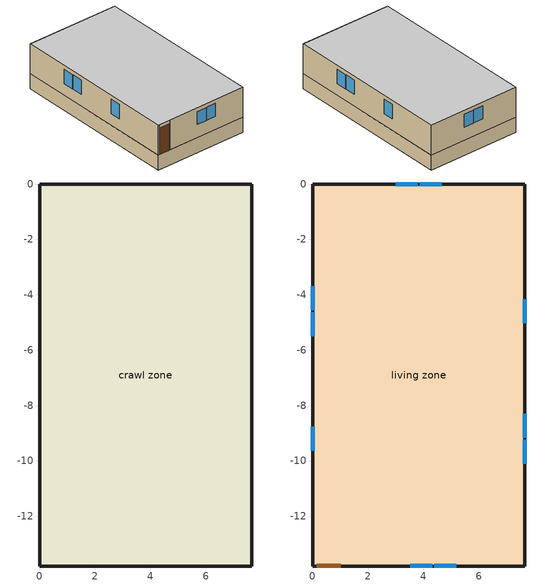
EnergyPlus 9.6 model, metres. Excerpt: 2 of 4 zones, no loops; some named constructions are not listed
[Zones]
crawl zone
 floor foundation (FloorFndGrndCS): 0,-13.8 0,0 7.66,0 7.66,-13.8 z-1.22
 wall foundation (WallFndGrndCS): 7.66,-13.8 7.66,0 0,0 0,-13.8 7.66,-13.8 z-1.22:0
living zone
 floor to crawl zone (FloorCSInsFin Reversed): 0,-13.8 0,0 7.66,0 7.66,-13.8 z0
 wall outside (WallExtInsFin): 0.13,-13.8 1.05,-13.8 7.66,-13.8 7.66,0 0,0 0,-13.8 0.13,-13.8 z0:2.44
 window (WindowConstruction): 0,-3.7 0,-4.57 / 0,-4.63 0,-5.5 / 0,-8.76 0,-9.63 / 7.66,-10.1 7.66,-9.23 / 7.66,-9.17 7.66,-8.3 / 7.66,-5.03 7.66,-4.16 z0.97:2.13; 4.66,0 3.86,0 / 3.8,0 3.01,0 / 3.53,-13.8 4.33,-13.8 / 4.39,-13.8 5.18,-13.8 z1.07:2.13
 door (Door): 0.15,-13.8 1.02,-13.8 z0:2.13
 ceiling adiabatic (SurfaceTypeRoofAdiabatic 1): 7.66,-13.8 7.66,0 0,0 0,-13.8 z2.44
[Material] Roughness=Rough
Name | Thickness {m} | Conductivity {W/m-K} | Density {kg/m3} | Specific Heat {J/kg-K} | Thermal Absorptance | Solar Absorptance | Visible Absorptance
Floor Covering | 0.0127 | 0.0433444 | 54.468 | 1339.84 | 0.9 | 0.9 | 0.7
FloorIns | 0.23495 | 0.0754732 | 106.365 | 1151.69 | 0.82 | 0.3 | 0.3
Plywood 0.75 in. | 0.01905 | 0.115458 | 512.64 | 1214.23 | 0.82 | 0.3 | 0.3
Wood Floor | 0.015875 | 0.115458 | 544.68 | 1214.23 | 0.9 | 0.7 | 0.7
[Construction]
FloorCSInsFin: FloorIns, Plywood 0.75 in., Wood Floor, Floor Covering
[Schedule:Day:Interval]
res mv_1 bath exhaust schedule allday1; res mv_1 bath exhaust schedule allday10; res mv_1 bath exhaust schedule allday11; res mv_1 bath exhaust schedule allday12; res mv_1 bath exhaust schedule allday2; res mv_1 bath exhaust schedule allday3; res mv_1 bath exhaust schedule allday4; res mv_1 bath exhaust schedule allday5; res mv_1 bath exhaust schedule allday6; res mv_1 bath exhaust schedule allday7; res mv_1 bath exhaust schedule allday8; res mv_1 bath exhaust schedule allday9: No, 21:00, 0, 22:00, 1, 24:00, 0
res mv_1 bath exhaust schedule summer design; res mv_1 range exhaust schedule summer design: No, 24:00, 1
res mv_1 bath exhaust schedule winter design; res mv_1 range exhaust schedule winter design; Schedule Day 13; Schedule Day 14; Schedule Day 17; Schedule Day 18: No, 24:00, 0
res mv_1 range exhaust schedule allday1; res mv_1 range exhaust schedule allday10; res mv_1 range exhaust schedule allday11; res mv_1 range exhaust schedule allday12; res mv_1 range exhaust schedule allday2; res mv_1 range exhaust schedule allday3; res mv_1 range exhaust schedule allday4; res mv_1 range exhaust schedule allday5; res mv_1 range exhaust schedule allday6; res mv_1 range exhaust schedule allday7; res mv_1 range exhaust schedule allday8; res mv_1 range exhaust schedule allday9: No, 17:00, 0, 18:00, 1, 24:00, 0
res nv_1 availability schedule allday1 on; res nv_1 availability schedule allday1 on 1; res nv_1 availability schedule allday1 on 10; res nv_1 availability schedule allday1 on 11; res nv_1 availability schedule allday1 on 2; res nv_1 availability schedule allday1 on 3; res nv_1 availability schedule allday1 on 4; res nv_1 availability schedule allday1 on 5; res nv_1 availability schedule allday1 on 6; res nv_1 availability schedule allday1 on 7; res nv_1 availability schedule allday1 on 8; res nv_1 availability schedule allday1 on 9: No, 01:00, 1, 02:00, 1, 03:00, 1, 04:00, 1, 05:00, 1, 06:00, 1, 07:00, 1, 08:00, 1, 09:00, 1, 10:00, 1, 11:00, 1, 12:00, 1, 13:00, 1, 14:00, 1, 15:00, 1, 16:00, 1, 17:00, 1, 18:00, 1, 19:00, 1, 20:00, 1, 21:00, 1, 22:00, 1, 23:00, 1, 24:00, 1
res nv_1 temp schedule allday1; res nv_1 temp schedule allday11; res nv_1 temp schedule allday12; res nv_1 temp schedule allday2; res nv_1 temp schedule allday3; res nv_1 temp schedule allday4: No, 24:00, 23.3333
res nv_1 temp schedule allday10; res nv_1 temp schedule allday5; res nv_1 temp schedule allday6: No, 24:00, 24.4444
res nv_1 temp schedule allday7; res nv_1 temp schedule allday8; res nv_1 temp schedule allday9: No, 06:00, 22.7778, 21:00, 24.4444, 24:00, 22.7778
[Schedule:Week:Daily]
res mv_1 bath exhaust schedule Week Rule - Oct1-Oct28: res mv_1 bath exhaust schedule allday10, res mv_1 bath exhaust schedule allday10, res mv_1 bath exhaust schedule allday10, res mv_1 bath exhaust schedule allday10, res mv_1 bath exhaust schedule allday10, res mv_1 bath exhaust schedule allday10, res mv_1 bath exhaust schedule allday10, Schedule Day 18, res mv_1 bath exhaust schedule summer design, res mv_1 bath exhaust schedule winter design, Schedule Day 18, Schedule Day 18
res mv_1 bath exhaust schedule Week Rule - Oct29-Nov4: res mv_1 bath exhaust schedule allday10, res mv_1 bath exhaust schedule allday10, res mv_1 bath exhaust schedule allday10, res mv_1 bath exhaust schedule allday11, res mv_1 bath exhaust schedule allday11, res mv_1 bath exhaust schedule allday11, res mv_1 bath exhaust schedule allday11, Schedule Day 18, res mv_1 bath exhaust schedule summer design, res mv_1 bath exhaust schedule winter design, Schedule Day 18, Schedule Day 18
res mv_1 bath exhaust schedule Week Rule - Nov5-Nov25: res mv_1 bath exhaust schedule allday11, res mv_1 bath exhaust schedule allday11, res mv_1 bath exhaust schedule allday11, res mv_1 bath exhaust schedule allday11, res mv_1 bath exhaust schedule allday11, res mv_1 bath exhaust schedule allday11, res mv_1 bath exhaust schedule allday11, Schedule Day 18, res mv_1 bath exhaust schedule summer design, res mv_1 bath exhaust schedule winter design, Schedule Day 18, Schedule Day 18
res mv_1 bath exhaust schedule Week Rule - Nov26-Dec2: res mv_1 bath exhaust schedule allday11, res mv_1 bath exhaust schedule allday11, res mv_1 bath exhaust schedule allday11, res mv_1 bath exhaust schedule allday11, res mv_1 bath exhaust schedule allday11, res mv_1 bath exhaust schedule allday12, res mv_1 bath exhaust schedule allday12, Schedule Day 18, res mv_1 bath exhaust schedule summer design, res mv_1 bath exhaust schedule winter design, Schedule Day 18, Schedule Day 18
res mv_1 bath exhaust schedule Week Rule - Dec3-Dec31: res mv_1 bath exhaust schedule allday12, res mv_1 bath exhaust schedule allday12, res mv_1 bath exhaust schedule allday12, res mv_1 bath exhaust schedule allday12, res mv_1 bath exhaust schedule allday12, res mv_1 bath exhaust schedule allday12, res mv_1 bath exhaust schedule allday12, Schedule Day 18, res mv_1 bath exhaust schedule summer design, res mv_1 bath exhaust schedule winter design, Schedule Day 18, Schedule Day 18
res mv_1 range exhaust schedule Week Rule - Jan1-Jan28: res mv_1 range exhaust schedule allday1, res mv_1 range exhaust schedule allday1, res mv_1 range exhaust schedule allday1, res mv_1 range exhaust schedule allday1, res mv_1 range exhaust schedule allday1, res mv_1 range exhaust schedule allday1, res mv_1 range exhaust schedule allday1, Schedule Day 17, res mv_1 range exhaust schedule summer design, res mv_1 range exhaust schedule winter design, Schedule Day 17, Schedule Day 17
res mv_1 range exhaust schedule Week Rule - Jan29-Feb4: res mv_1 range exhaust schedule allday1, res mv_1 range exhaust schedule allday1, res mv_1 range exhaust schedule allday1, res mv_1 range exhaust schedule allday2, res mv_1 range exhaust schedule allday2, res mv_1 range exhaust schedule allday2, res mv_1 range exhaust schedule allday2, Schedule Day 17, res mv_1 range exhaust schedule summer design, res mv_1 range exhaust schedule winter design, Schedule Day 17, Schedule Day 17
res mv_1 range exhaust schedule Week Rule - Feb5-Feb25: res mv_1 range exhaust schedule allday2, res mv_1 range exhaust schedule allday2, res mv_1 range exhaust schedule allday2, res mv_1 range exhaust schedule allday2, res mv_1 range exhaust schedule allday2, res mv_1 range exhaust schedule allday2, res mv_1 range exhaust schedule allday2, Schedule Day 17, res mv_1 range exhaust schedule summer design, res mv_1 range exhaust schedule winter design, Schedule Day 17, Schedule Day 17
res mv_1 range exhaust schedule Week Rule - Feb26-Mar4: res mv_1 range exhaust schedule allday2, res mv_1 range exhaust schedule allday2, res mv_1 range exhaust schedule allday2, res mv_1 range exhaust schedule allday3, res mv_1 range exhaust schedule allday3, res mv_1 range exhaust schedule allday3, res mv_1 range exhaust schedule allday3, Schedule Day 17, res mv_1 range exhaust schedule summer design, res mv_1 range exhaust schedule winter design, Schedule Day 17, Schedule Day 17
res mv_1 range exhaust schedule Week Rule - Mar5-Mar25: res mv_1 range exhaust schedule allday3, res mv_1 range exhaust schedule allday3, res mv_1 range exhaust schedule allday3, res mv_1 range exhaust schedule allday3, res mv_1 range exhaust schedule allday3, res mv_1 range exhaust schedule allday3, res mv_1 range exhaust schedule allday3, Schedule Day 17, res mv_1 range exhaust schedule summer design, res mv_1 range exhaust schedule winter design, Schedule Day 17, Schedule Day 17
res mv_1 range exhaust schedule Week Rule - Mar26-Apr1: res mv_1 range exhaust schedule allday3, res mv_1 range exhaust schedule allday3, res mv_1 range exhaust schedule allday3, res mv_1 range exhaust schedule allday3, res mv_1 range exhaust schedule allday3, res mv_1 range exhaust schedule allday3, res mv_1 range exhaust schedule allday4, Schedule Day 17, res mv_1 range exhaust schedule summer design, res mv_1 range exhaust schedule winter design, Schedule Day 17, Schedule Day 17
res mv_1 range exhaust schedule Week Rule - Apr2-Apr29: res mv_1 range exhaust schedule allday4, res mv_1 range exhaust schedule allday4, res mv_1 range exhaust schedule allday4, res mv_1 range exhaust schedule allday4, res mv_1 range exhaust schedule allday4, res mv_1 range exhaust schedule allday4, res mv_1 range exhaust schedule allday4, Schedule Day 17, res mv_1 range exhaust schedule summer design, res mv_1 range exhaust schedule winter design, Schedule Day 17, Schedule Day 17
res mv_1 range exhaust schedule Week Rule - Apr30-May6: res mv_1 range exhaust schedule allday4, res mv_1 range exhaust schedule allday5, res mv_1 range exhaust schedule allday5, res mv_1 range exhaust schedule allday5, res mv_1 range exhaust schedule allday5, res mv_1 range exhaust schedule allday5, res mv_1 range exhaust schedule allday5, Schedule Day 17, res mv_1 range exhaust schedule summer design, res mv_1 range exhaust schedule winter design, Schedule Day 17, Schedule Day 17
res mv_1 range exhaust schedule Week Rule - May7-May27: res mv_1 range exhaust schedule allday5, res mv_1 range exhaust schedule allday5, res mv_1 range exhaust schedule allday5, res mv_1 range exhaust schedule allday5, res mv_1 range exhaust schedule allday5, res mv_1 range exhaust schedule allday5, res mv_1 range exhaust schedule allday5, Schedule Day 17, res mv_1 range exhaust schedule summer design, res mv_1 range exhaust schedule winter design, Schedule Day 17, Schedule Day 17
res mv_1 range exhaust schedule Week Rule - May28-Jun3: res mv_1 range exhaust schedule allday5, res mv_1 range exhaust schedule allday5, res mv_1 range exhaust schedule allday5, res mv_1 range exhaust schedule allday5, res mv_1 range exhaust schedule allday6, res mv_1 range exhaust schedule allday6, res mv_1 range exhaust schedule allday6, Schedule Day 17, res mv_1 range exhaust schedule summer design, res mv_1 range exhaust schedule winter design, Schedule Day 17, Schedule Day 17
res mv_1 range exhaust schedule Week Rule - Jun4-Jun24: res mv_1 range exhaust schedule allday6, res mv_1 range exhaust schedule allday6, res mv_1 range exhaust schedule allday6, res mv_1 range exhaust schedule allday6, res mv_1 range exhaust schedule allday6, res mv_1 range exhaust schedule allday6, res mv_1 range exhaust schedule allday6, Schedule Day 17, res mv_1 range exhaust schedule summer design, res mv_1 range exhaust schedule winter design, Schedule Day 17, Schedule Day 17
res mv_1 range exhaust schedule Week Rule - Jun25-Jul1: res mv_1 range exhaust schedule allday6, res mv_1 range exhaust schedule allday6, res mv_1 range exhaust schedule allday6, res mv_1 range exhaust schedule allday6, res mv_1 range exhaust schedule allday6, res mv_1 range exhaust schedule allday6, res mv_1 range exhaust schedule allday7, Schedule Day 17, res mv_1 range exhaust schedule summer design, res mv_1 range exhaust schedule winter design, Schedule Day 17, Schedule Day 17
res mv_1 range exhaust schedule Week Rule - Jul2-Jul29: res mv_1 range exhaust schedule allday7, res mv_1 range exhaust schedule allday7, res mv_1 range exhaust schedule allday7, res mv_1 range exhaust schedule allday7, res mv_1 range exhaust schedule allday7, res mv_1 range exhaust schedule allday7, res mv_1 range exhaust schedule allday7, Schedule Day 17, res mv_1 range exhaust schedule summer design, res mv_1 range exhaust schedule winter design, Schedule Day 17, Schedule Day 17
res mv_1 range exhaust schedule Week Rule - Jul30-Aug5: res mv_1 range exhaust schedule allday7, res mv_1 range exhaust schedule allday7, res mv_1 range exhaust schedule allday8, res mv_1 range exhaust schedule allday8, res mv_1 range exhaust schedule allday8, res mv_1 range exhaust schedule allday8, res mv_1 range exhaust schedule allday8, Schedule Day 17, res mv_1 range exhaust schedule summer design, res mv_1 range exhaust schedule winter design, Schedule Day 17, Schedule Day 17
res mv_1 range exhaust schedule Week Rule - Aug6-Aug26: res mv_1 range exhaust schedule allday8, res mv_1 range exhaust schedule allday8, res mv_1 range exhaust schedule allday8, res mv_1 range exhaust schedule allday8, res mv_1 range exhaust schedule allday8, res mv_1 range exhaust schedule allday8, res mv_1 range exhaust schedule allday8, Schedule Day 17, res mv_1 range exhaust schedule summer design, res mv_1 range exhaust schedule winter design, Schedule Day 17, Schedule Day 17
res mv_1 range exhaust schedule Week Rule - Aug27-Sep2: res mv_1 range exhaust schedule allday8, res mv_1 range exhaust schedule allday8, res mv_1 range exhaust schedule allday8, res mv_1 range exhaust schedule allday8, res mv_1 range exhaust schedule allday8, res mv_1 range exhaust schedule allday9, res mv_1 range exhaust schedule allday9, Schedule Day 17, res mv_1 range exhaust schedule summer design, res mv_1 range exhaust schedule winter design, Schedule Day 17, Schedule Day 17
res mv_1 range exhaust schedule Week Rule - Sep3-Sep30: res mv_1 range exhaust schedule allday9, res mv_1 range exhaust schedule allday9, res mv_1 range exhaust schedule allday9, res mv_1 range exhaust schedule allday9, res mv_1 range exhaust schedule allday9, res mv_1 range exhaust schedule allday9, res mv_1 range exhaust schedule allday9, Schedule Day 17, res mv_1 range exhaust schedule summer design, res mv_1 range exhaust schedule winter design, Schedule Day 17, Schedule Day 17
res mv_1 range exhaust schedule Week Rule - Oct1-Oct28: res mv_1 range exhaust schedule allday10, res mv_1 range exhaust schedule allday10, res mv_1 range exhaust schedule allday10, res mv_1 range exhaust schedule allday10, res mv_1 range exhaust schedule allday10, res mv_1 range exhaust schedule allday10, res mv_1 range exhaust schedule allday10, Schedule Day 17, res mv_1 range exhaust schedule summer design, res mv_1 range exhaust schedule winter design, Schedule Day 17, Schedule Day 17
res mv_1 range exhaust schedule Week Rule - Oct29-Nov4: res mv_1 range exhaust schedule allday10, res mv_1 range exhaust schedule allday10, res mv_1 range exhaust schedule allday10, res mv_1 range exhaust schedule allday11, res mv_1 range exhaust schedule allday11, res mv_1 range exhaust schedule allday11, res mv_1 range exhaust schedule allday11, Schedule Day 17, res mv_1 range exhaust schedule summer design, res mv_1 range exhaust schedule winter design, Schedule Day 17, Schedule Day 17
res mv_1 range exhaust schedule Week Rule - Nov5-Nov25: res mv_1 range exhaust schedule allday11, res mv_1 range exhaust schedule allday11, res mv_1 range exhaust schedule allday11, res mv_1 range exhaust schedule allday11, res mv_1 range exhaust schedule allday11, res mv_1 range exhaust schedule allday11, res mv_1 range exhaust schedule allday11, Schedule Day 17, res mv_1 range exhaust schedule summer design, res mv_1 range exhaust schedule winter design, Schedule Day 17, Schedule Day 17
res mv_1 range exhaust schedule Week Rule - Nov26-Dec2: res mv_1 range exhaust schedule allday11, res mv_1 range exhaust schedule allday11, res mv_1 range exhaust schedule allday11, res mv_1 range exhaust schedule allday11, res mv_1 range exhaust schedule allday11, res mv_1 range exhaust schedule allday12, res mv_1 range exhaust schedule allday12, Schedule Day 17, res mv_1 range exhaust schedule summer design, res mv_1 range exhaust schedule winter design, Schedule Day 17, Schedule Day 17
res mv_1 range exhaust schedule Week Rule - Dec3-Dec31: res mv_1 range exhaust schedule allday12, res mv_1 range exhaust schedule allday12, res mv_1 range exhaust schedule allday12, res mv_1 range exhaust schedule allday12, res mv_1 range exhaust schedule allday12, res mv_1 range exhaust schedule allday12, res mv_1 range exhaust schedule allday12, Schedule Day 17, res mv_1 range exhaust schedule summer design, res mv_1 range exhaust schedule winter design, Schedule Day 17, Schedule Day 17
res nv_1 avail schedule Week Rule - Jan1-Jan28: Schedule Day 14, res nv_1 availability schedule allday1 on, Schedule Day 14, res nv_1 availability schedule allday1 on, Schedule Day 14, res nv_1 availability schedule allday1 on, Schedule Day 14, Schedule Day 14, Schedule Day 14, Schedule Day 14, Schedule Day 14, Schedule Day 14
res nv_1 avail schedule Week Rule - Jan29-Feb4: Schedule Day 14, res nv_1 availability schedule allday1 on, Schedule Day 14, res nv_1 availability schedule allday1 on 1, Schedule Day 14, res nv_1 availability schedule allday1 on 1, Schedule Day 14, Schedule Day 14, Schedule Day 14, Schedule Day 14, Schedule Day 14, Schedule Day 14
res nv_1 avail schedule Week Rule - Feb5-Feb25: Schedule Day 14, res nv_1 availability schedule allday1 on 1, Schedule Day 14, res nv_1 availability schedule allday1 on 1, Schedule Day 14, res nv_1 availability schedule allday1 on 1, Schedule Day 14, Schedule Day 14, Schedule Day 14, Schedule Day 14, Schedule Day 14, Schedule Day 14
res nv_1 avail schedule Week Rule - Feb26-Mar4: Schedule Day 14, res nv_1 availability schedule allday1 on 1, Schedule Day 14, res nv_1 availability schedule allday1 on 2, Schedule Day 14, res nv_1 availability schedule allday1 on 2, Schedule Day 14, Schedule Day 14, Schedule Day 14, Schedule Day 14, Schedule Day 14, Schedule Day 14
res nv_1 avail schedule Week Rule - Mar5-Apr1: Schedule Day 14, res nv_1 availability schedule allday1 on 2, Schedule Day 14, res nv_1 availability schedule allday1 on 2, Schedule Day 14, res nv_1 availability schedule allday1 on 2, Schedule Day 14, Schedule Day 14, Schedule Day 14, Schedule Day 14, Schedule Day 14, Schedule Day 14
res nv_1 avail schedule Week Rule - Apr2-Apr29: Schedule Day 14, res nv_1 availability schedule allday1 on 3, Schedule Day 14, res nv_1 availability schedule allday1 on 3, Schedule Day 14, res nv_1 availability schedule allday1 on 3, Schedule Day 14, Schedule Day 14, Schedule Day 14, Schedule Day 14, Schedule Day 14, Schedule Day 14
res nv_1 avail schedule Week Rule - Apr30-May27: Schedule Day 14, res nv_1 availability schedule allday1 on 4, Schedule Day 14, res nv_1 availability schedule allday1 on 4, Schedule Day 14, res nv_1 availability schedule allday1 on 4, Schedule Day 14, Schedule Day 14, Schedule Day 14, Schedule Day 14, Schedule Day 14, Schedule Day 14
res nv_1 avail schedule Week Rule - May28-Jun3: Schedule Day 14, res nv_1 availability schedule allday1 on 4, Schedule Day 14, res nv_1 availability schedule allday1 on 4, Schedule Day 14, res nv_1 availability schedule allday1 on 5, Schedule Day 14, Schedule Day 14, Schedule Day 14, Schedule Day 14, Schedule Day 14, Schedule Day 14
res nv_1 avail schedule Week Rule - Jun4-Jul1: Schedule Day 14, res nv_1 availability schedule allday1 on 5, Schedule Day 14, res nv_1 availability schedule allday1 on 5, Schedule Day 14, res nv_1 availability schedule allday1 on 5, Schedule Day 14, Schedule Day 14, Schedule Day 14, Schedule Day 14, Schedule Day 14, Schedule Day 14
res nv_1 avail schedule Week Rule - Jul2-Jul29: Schedule Day 14, res nv_1 availability schedule allday1 on 6, Schedule Day 14, res nv_1 availability schedule allday1 on 6, Schedule Day 14, res nv_1 availability schedule allday1 on 6, Schedule Day 14, Schedule Day 14, Schedule Day 14, Schedule Day 14, Schedule Day 14, Schedule Day 14
res nv_1 avail schedule Week Rule - Jul30-Aug5: Schedule Day 14, res nv_1 availability schedule allday1 on 6, Schedule Day 14, res nv_1 availability schedule allday1 on 7, Schedule Day 14, res nv_1 availability schedule allday1 on 7, Schedule Day 14, Schedule Day 14, Schedule Day 14, Schedule Day 14, Schedule Day 14, Schedule Day 14
res nv_1 avail schedule Week Rule - Aug6-Aug26: Schedule Day 14, res nv_1 availability schedule allday1 on 7, Schedule Day 14, res nv_1 availability schedule allday1 on 7, Schedule Day 14, res nv_1 availability schedule allday1 on 7, Schedule Day 14, Schedule Day 14, Schedule Day 14, Schedule Day 14, Schedule Day 14, Schedule Day 14
res nv_1 avail schedule Week Rule - Aug27-Sep2: Schedule Day 14, res nv_1 availability schedule allday1 on 7, Schedule Day 14, res nv_1 availability schedule allday1 on 7, Schedule Day 14, res nv_1 availability schedule allday1 on 8, Schedule Day 14, Schedule Day 14, Schedule Day 14, Schedule Day 14, Schedule Day 14, Schedule Day 14
res nv_1 avail schedule Week Rule - Sep3-Sep30: Schedule Day 14, res nv_1 availability schedule allday1 on 8, Schedule Day 14, res nv_1 availability schedule allday1 on 8, Schedule Day 14, res nv_1 availability schedule allday1 on 8, Schedule Day 14, Schedule Day 14, Schedule Day 14, Schedule Day 14, Schedule Day 14, Schedule Day 14
res nv_1 avail schedule Week Rule - Oct1-Oct28: Schedule Day 14, res nv_1 availability schedule allday1 on 9, Schedule Day 14, res nv_1 availability schedule allday1 on 9, Schedule Day 14, res nv_1 availability schedule allday1 on 9, Schedule Day 14, Schedule Day 14, Schedule Day 14, Schedule Day 14, Schedule Day 14, Schedule Day 14
res nv_1 avail schedule Week Rule - Oct29-Nov4: Schedule Day 14, res nv_1 availability schedule allday1 on 9, Schedule Day 14, res nv_1 availability schedule allday1 on 10, Schedule Day 14, res nv_1 availability schedule allday1 on 10, Schedule Day 14, Schedule Day 14, Schedule Day 14, Schedule Day 14, Schedule Day 14, Schedule Day 14
res nv_1 avail schedule Week Rule - Nov5-Nov25: Schedule Day 14, res nv_1 availability schedule allday1 on 10, Schedule Day 14, res nv_1 availability schedule allday1 on 10, Schedule Day 14, res nv_1 availability schedule allday1 on 10, Schedule Day 14, Schedule Day 14, Schedule Day 14, Schedule Day 14, Schedule Day 14, Schedule Day 14
res nv_1 avail schedule Week Rule - Nov26-Dec2: Schedule Day 14, res nv_1 availability schedule allday1 on 10, Schedule Day 14, res nv_1 availability schedule allday1 on 10, Schedule Day 14, res nv_1 availability schedule allday1 on 11, Schedule Day 14, Schedule Day 14, Schedule Day 14, Schedule Day 14, Schedule Day 14, Schedule Day 14
res nv_1 avail schedule Week Rule - Dec3-Dec31: Schedule Day 14, res nv_1 availability schedule allday1 on 11, Schedule Day 14, res nv_1 availability schedule allday1 on 11, Schedule Day 14, res nv_1 availability schedule allday1 on 11, Schedule Day 14, Schedule Day 14, Schedule Day 14, Schedule Day 14, Schedule Day 14, Schedule Day 14
res nv_1 temp schedule Week Rule - Jan1-Jan28: res nv_1 temp schedule allday1, res nv_1 temp schedule allday1, res nv_1 temp schedule allday1, res nv_1 temp schedule allday1, res nv_1 temp schedule allday1, res nv_1 temp schedule allday1, res nv_1 temp schedule allday1, Schedule Day 13, Schedule Day 13, Schedule Day 13, Schedule Day 13, Schedule Day 13
res nv_1 temp schedule Week Rule - Jan29-Feb4: res nv_1 temp schedule allday1, res nv_1 temp schedule allday1, res nv_1 temp schedule allday1, res nv_1 temp schedule allday2, res nv_1 temp schedule allday2, res nv_1 temp schedule allday2, res nv_1 temp schedule allday2, Schedule Day 13, Schedule Day 13, Schedule Day 13, Schedule Day 13, Schedule Day 13
res nv_1 temp schedule Week Rule - Feb5-Feb25: res nv_1 temp schedule allday2, res nv_1 temp schedule allday2, res nv_1 temp schedule allday2, res nv_1 temp schedule allday2, res nv_1 temp schedule allday2, res nv_1 temp schedule allday2, res nv_1 temp schedule allday2, Schedule Day 13, Schedule Day 13, Schedule Day 13, Schedule Day 13, Schedule Day 13
res nv_1 temp schedule Week Rule - Feb26-Mar4: res nv_1 temp schedule allday2, res nv_1 temp schedule allday2, res nv_1 temp schedule allday2, res nv_1 temp schedule allday3, res nv_1 temp schedule allday3, res nv_1 temp schedule allday3, res nv_1 temp schedule allday3, Schedule Day 13, Schedule Day 13, Schedule Day 13, Schedule Day 13, Schedule Day 13
res nv_1 temp schedule Week Rule - Mar5-Mar25: res nv_1 temp schedule allday3, res nv_1 temp schedule allday3, res nv_1 temp schedule allday3, res nv_1 temp schedule allday3, res nv_1 temp schedule allday3, res nv_1 temp schedule allday3, res nv_1 temp schedule allday3, Schedule Day 13, Schedule Day 13, Schedule Day 13, Schedule Day 13, Schedule Day 13
res nv_1 temp schedule Week Rule - Mar26-Apr1: res nv_1 temp schedule allday3, res nv_1 temp schedule allday3, res nv_1 temp schedule allday3, res nv_1 temp schedule allday3, res nv_1 temp schedule allday3, res nv_1 temp schedule allday3, res nv_1 temp schedule allday4, Schedule Day 13, Schedule Day 13, Schedule Day 13, Schedule Day 13, Schedule Day 13
res nv_1 temp schedule Week Rule - Apr2-Apr29: res nv_1 temp schedule allday4, res nv_1 temp schedule allday4, res nv_1 temp schedule allday4, res nv_1 temp schedule allday4, res nv_1 temp schedule allday4, res nv_1 temp schedule allday4, res nv_1 temp schedule allday4, Schedule Day 13, Schedule Day 13, Schedule Day 13, Schedule Day 13, Schedule Day 13
res nv_1 temp schedule Week Rule - Apr30-May6: res nv_1 temp schedule allday4, res nv_1 temp schedule allday5, res nv_1 temp schedule allday5, res nv_1 temp schedule allday5, res nv_1 temp schedule allday5, res nv_1 temp schedule allday5, res nv_1 temp schedule allday5, Schedule Day 13, Schedule Day 13, Schedule Day 13, Schedule Day 13, Schedule Day 13
res nv_1 temp schedule Week Rule - May7-May27: res nv_1 temp schedule allday5, res nv_1 temp schedule allday5, res nv_1 temp schedule allday5, res nv_1 temp schedule allday5, res nv_1 temp schedule allday5, res nv_1 temp schedule allday5, res nv_1 temp schedule allday5, Schedule Day 13, Schedule Day 13, Schedule Day 13, Schedule Day 13, Schedule Day 13
res nv_1 temp schedule Week Rule - May28-Jun3: res nv_1 temp schedule allday5, res nv_1 temp schedule allday5, res nv_1 temp schedule allday5, res nv_1 temp schedule allday5, res nv_1 temp schedule allday6, res nv_1 temp schedule allday6, res nv_1 temp schedule allday6, Schedule Day 13, Schedule Day 13, Schedule Day 13, Schedule Day 13, Schedule Day 13
res nv_1 temp schedule Week Rule - Jun4-Jun24: res nv_1 temp schedule allday6, res nv_1 temp schedule allday6, res nv_1 temp schedule allday6, res nv_1 temp schedule allday6, res nv_1 temp schedule allday6, res nv_1 temp schedule allday6, res nv_1 temp schedule allday6, Schedule Day 13, Schedule Day 13, Schedule Day 13, Schedule Day 13, Schedule Day 13
res nv_1 temp schedule Week Rule - Jun25-Jul1: res nv_1 temp schedule allday6, res nv_1 temp schedule allday6, res nv_1 temp schedule allday6, res nv_1 temp schedule allday6, res nv_1 temp schedule allday6, res nv_1 temp schedule allday6, res nv_1 temp schedule allday7, Schedule Day 13, Schedule Day 13, Schedule Day 13, Schedule Day 13, Schedule Day 13
res nv_1 temp schedule Week Rule - Jul2-Jul29: res nv_1 temp schedule allday7, res nv_1 temp schedule allday7, res nv_1 temp schedule allday7, res nv_1 temp schedule allday7, res nv_1 temp schedule allday7, res nv_1 temp schedule allday7, res nv_1 temp schedule allday7, Schedule Day 13, Schedule Day 13, Schedule Day 13, Schedule Day 13, Schedule Day 13
res nv_1 temp schedule Week Rule - Jul30-Aug5: res nv_1 temp schedule allday7, res nv_1 temp schedule allday7, res nv_1 temp schedule allday8, res nv_1 temp schedule allday8, res nv_1 temp schedule allday8, res nv_1 temp schedule allday8, res nv_1 temp schedule allday8, Schedule Day 13, Schedule Day 13, Schedule Day 13, Schedule Day 13, Schedule Day 13
res nv_1 temp schedule Week Rule - Aug6-Aug26: res nv_1 temp schedule allday8, res nv_1 temp schedule allday8, res nv_1 temp schedule allday8, res nv_1 temp schedule allday8, res nv_1 temp schedule allday8, res nv_1 temp schedule allday8, res nv_1 temp schedule allday8, Schedule Day 13, Schedule Day 13, Schedule Day 13, Schedule Day 13, Schedule Day 13
res nv_1 temp schedule Week Rule - Aug27-Sep2: res nv_1 temp schedule allday8, res nv_1 temp schedule allday8, res nv_1 temp schedule allday8, res nv_1 temp schedule allday8, res nv_1 temp schedule allday8, res nv_1 temp schedule allday9, res nv_1 temp schedule allday9, Schedule Day 13, Schedule Day 13, Schedule Day 13, Schedule Day 13, Schedule Day 13
res nv_1 temp schedule Week Rule - Sep3-Sep30: res nv_1 temp schedule allday9, res nv_1 temp schedule allday9, res nv_1 temp schedule allday9, res nv_1 temp schedule allday9, res nv_1 temp schedule allday9, res nv_1 temp schedule allday9, res nv_1 temp schedule allday9, Schedule Day 13, Schedule Day 13, Schedule Day 13, Schedule Day 13, Schedule Day 13
res nv_1 temp schedule Week Rule - Oct1-Oct28: res nv_1 temp schedule allday10, res nv_1 temp schedule allday10, res nv_1 temp schedule allday10, res nv_1 temp schedule allday10, res nv_1 temp schedule allday10, res nv_1 temp schedule allday10, res nv_1 temp schedule allday10, Schedule Day 13, Schedule Day 13, Schedule Day 13, Schedule Day 13, Schedule Day 13
res nv_1 temp schedule Week Rule - Oct29-Nov4: res nv_1 temp schedule allday10, res nv_1 temp schedule allday10, res nv_1 temp schedule allday10, res nv_1 temp schedule allday11, res nv_1 temp schedule allday11, res nv_1 temp schedule allday11, res nv_1 temp schedule allday11, Schedule Day 13, Schedule Day 13, Schedule Day 13, Schedule Day 13, Schedule Day 13
res nv_1 temp schedule Week Rule - Nov5-Nov25: res nv_1 temp schedule allday11, res nv_1 temp schedule allday11, res nv_1 temp schedule allday11, res nv_1 temp schedule allday11, res nv_1 temp schedule allday11, res nv_1 temp schedule allday11, res nv_1 temp schedule allday11, Schedule Day 13, Schedule Day 13, Schedule Day 13, Schedule Day 13, Schedule Day 13
res nv_1 temp schedule Week Rule - Nov26-Dec2: res nv_1 temp schedule allday11, res nv_1 temp schedule allday11, res nv_1 temp schedule allday11, res nv_1 temp schedule allday11, res nv_1 temp schedule allday11, res nv_1 temp schedule allday12, res nv_1 temp schedule allday12, Schedule Day 13, Schedule Day 13, Schedule Day 13, Schedule Day 13, Schedule Day 13
res nv_1 temp schedule Week Rule - Dec3-Dec31: res nv_1 temp schedule allday12, res nv_1 temp schedule allday12, res nv_1 temp schedule allday12, res nv_1 temp schedule allday12, res nv_1 temp schedule allday12, res nv_1 temp schedule allday12, res nv_1 temp schedule allday12, Schedule Day 13, Schedule Day 13, Schedule Day 13, Schedule Day 13, Schedule Day 13
